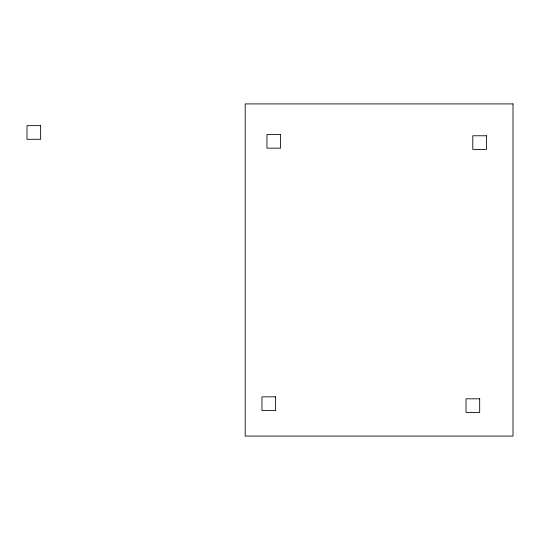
<?xml version="1.0" encoding="UTF-8"?>
<svg xmlns="http://www.w3.org/2000/svg" width="540" height="540" viewBox="0 0 540 540"><rect width="100%" height="100%" fill="white"/><g stroke="black" fill="none" stroke-linecap="round" stroke-linejoin="round"><path stroke-width="0.81" d="M513 103.916L245.187 103.916L245.187 436.084L513 436.084L513 103.916M40.648 125.644L27 125.644L27 139.293L40.648 139.293L40.648 125.644M280.598 134.494L266.949 134.494L266.949 148.142L280.598 148.142L280.598 134.494M486.446 135.769L472.797 135.769L472.797 149.425L486.446 149.425L486.446 135.769M275.603 396.846L261.954 396.846L261.954 410.495L275.603 410.495L275.603 396.846M479.682 398.81L466.034 398.81L466.034 412.465L479.682 412.465L479.682 398.81"/></g></svg>
